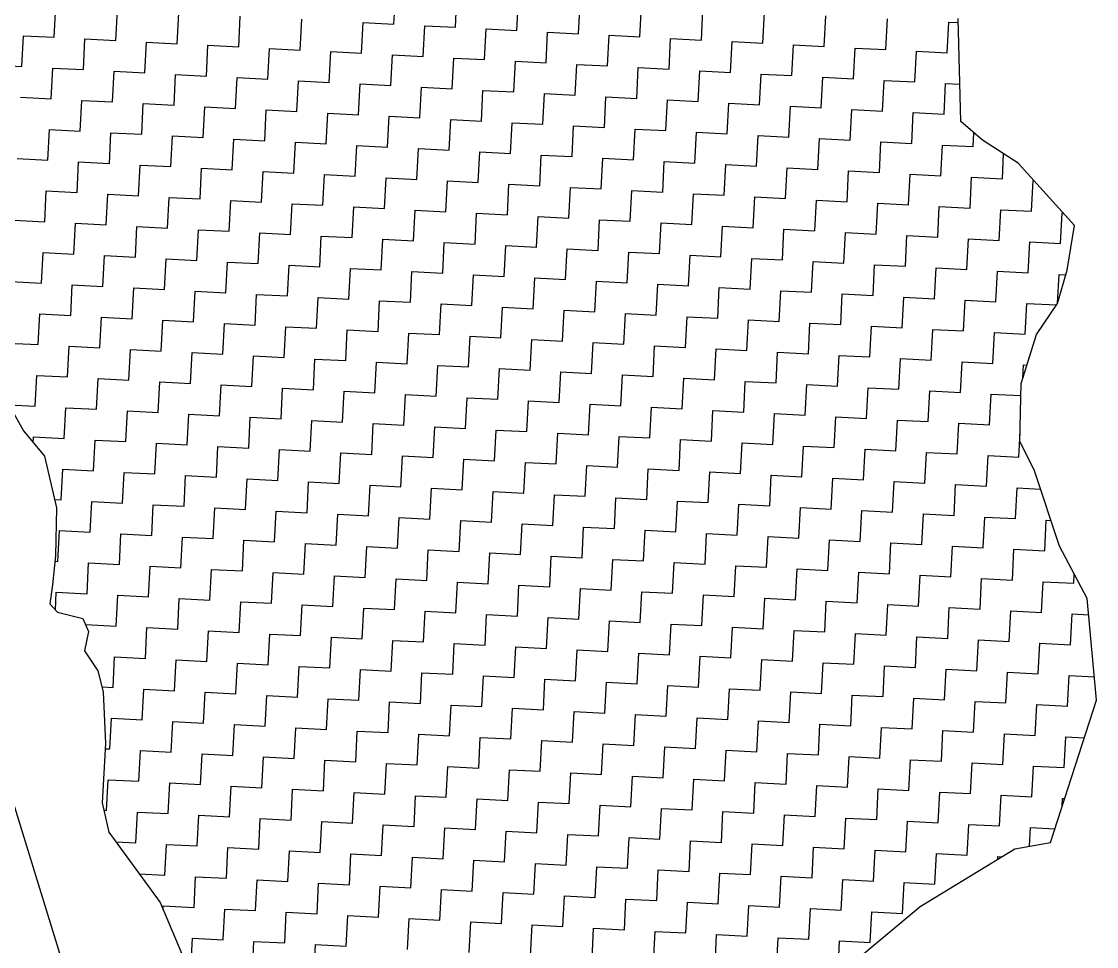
# Model space of a CAD drawing. Header units: metres. Extents: x 281214 to 284109, y 2088556 to 2092246.
# Drawn here: x 281528.7 to 281748.6, y 2090869.6 to 2091058.9 of the extents above; entities that cross this region are included whole.
import ezdxf

# ---------------------------------------------------------------- set-up
doc = ezdxf.new("R2010")
doc.units = ezdxf.units.M
doc.layers.add('POLY_HATCH', color=12, linetype='Continuous')
doc.layers.add('V_BOUND_LINE', color=7, linetype='Continuous')

msp = doc.modelspace()

# ---------------------------------------------------------------- linework, layer by layer
at = {"layer": 'POLY_HATCH', "linetype": 'Continuous'}
for p, q in [((281604.85, 2091058.32), (281605.18, 2091064.61)), ((281617.43, 2091057.66), (281617.75, 2091063.95)), ((281630.01, 2091057.01), (281630.33, 2091063.3)), ((281642.58, 2091056.36), (281642.91, 2091062.65)), ((281535.36, 2091055.62), (281535.68, 2091061.9)), ((281547.93, 2091054.96), (281548.26, 2091061.25)), ((281560.51, 2091054.31), (281560.84, 2091060.6)), ((281655.16, 2091055.71), (281655.48, 2091062)), ((281667.73, 2091055.06), (281668.06, 2091061.34)), ((281680.31, 2091054.4), (281680.64, 2091060.69)), ((281573.09, 2091053.66), (281573.41, 2091059.95)), ((281585.66, 2091053.01), (281585.99, 2091059.3)), ((281598.24, 2091052.36), (281598.56, 2091058.64)), ((281598.56, 2091058.64), (281604.85, 2091058.32)), ((281692.89, 2091053.75), (281693.21, 2091060.04)), ((281705.46, 2091053.1), (281705.79, 2091059.39)), ((281718.04, 2091052.45), (281718.37, 2091058.73)), ((281718.37, 2091058.73), (281720.28, 2091058.63)), ((281610.81, 2091051.7), (281611.14, 2091057.99)), ((281611.14, 2091057.99), (281617.43, 2091057.66)), ((281623.39, 2091051.05), (281623.72, 2091057.34)), ((281623.72, 2091057.34), (281630.01, 2091057.01)), ((281635.97, 2091050.4), (281636.29, 2091056.69)), ((281636.29, 2091056.69), (281642.58, 2091056.36)), ((281648.54, 2091049.75), (281648.87, 2091056.03)), ((281648.87, 2091056.03), (281655.16, 2091055.71)), ((281528.74, 2091049.65), (281529.07, 2091055.94)), ((281529.07, 2091055.94), (281535.36, 2091055.62)), ((281541.32, 2091049), (281541.64, 2091055.29)), ((281541.64, 2091055.29), (281547.93, 2091054.96)), ((281553.89, 2091048.35), (281554.22, 2091054.64)), ((281554.22, 2091054.64), (281560.51, 2091054.31)), ((281566.47, 2091047.7), (281566.8, 2091053.99)), ((281566.8, 2091053.99), (281573.09, 2091053.66)), ((281661.12, 2091049.09), (281661.45, 2091055.38)), ((281661.45, 2091055.38), (281667.73, 2091055.06)), ((281673.7, 2091048.44), (281674.02, 2091054.73)), ((281674.02, 2091054.73), (281680.31, 2091054.4)), ((281686.27, 2091047.79), (281686.6, 2091054.08)), ((281686.6, 2091054.08), (281692.89, 2091053.75)), ((281579.05, 2091047.05), (281579.37, 2091053.33)), ((281579.37, 2091053.33), (281585.66, 2091053.01)), ((281591.62, 2091046.39), (281591.95, 2091052.68)), ((281591.95, 2091052.68), (281598.24, 2091052.36)), ((281604.2, 2091045.74), (281604.53, 2091052.03)), ((281604.53, 2091052.03), (281610.81, 2091051.7)), ((281698.85, 2091047.14), (281699.17, 2091053.42)), ((281699.17, 2091053.42), (281705.46, 2091053.1)), ((281711.43, 2091046.48), (281711.75, 2091052.77)), ((281711.75, 2091052.77), (281718.04, 2091052.45)), ((281522.45, 2091049.98), (281528.74, 2091049.65)), ((281616.78, 2091045.09), (281617.1, 2091051.38)), ((281617.1, 2091051.38), (281623.39, 2091051.05)), ((281629.35, 2091044.44), (281629.68, 2091050.72)), ((281629.68, 2091050.72), (281635.97, 2091050.4)), ((281641.93, 2091043.78), (281642.26, 2091050.07)), ((281642.26, 2091050.07), (281648.54, 2091049.75)), ((281534.7, 2091043.04), (281535.03, 2091049.33)), ((281535.03, 2091049.33), (281541.32, 2091049)), ((281547.28, 2091042.39), (281547.61, 2091048.68)), ((281547.61, 2091048.68), (281553.89, 2091048.35)), ((281559.86, 2091041.74), (281560.18, 2091048.02)), ((281560.18, 2091048.02), (281566.47, 2091047.7)), ((281572.43, 2091041.08), (281572.76, 2091047.37)), ((281572.76, 2091047.37), (281579.05, 2091047.05)), ((281654.51, 2091043.13), (281654.83, 2091049.42)), ((281654.83, 2091049.42), (281661.12, 2091049.09)), ((281667.08, 2091042.48), (281667.41, 2091048.77)), ((281667.41, 2091048.77), (281673.7, 2091048.44)), ((281679.66, 2091041.83), (281679.98, 2091048.11)), ((281679.98, 2091048.11), (281686.27, 2091047.79)), ((281692.23, 2091041.17), (281692.56, 2091047.46)), ((281692.56, 2091047.46), (281698.85, 2091047.14)), ((281585.01, 2091040.43), (281585.34, 2091046.72)), ((281585.34, 2091046.72), (281591.62, 2091046.39)), ((281597.59, 2091039.78), (281597.91, 2091046.07)), ((281597.91, 2091046.07), (281604.2, 2091045.74)), ((281610.16, 2091039.13), (281610.49, 2091045.41)), ((281610.49, 2091045.41), (281616.78, 2091045.09)), ((281704.81, 2091040.52), (281705.14, 2091046.81)), ((281705.14, 2091046.81), (281711.43, 2091046.48)), ((281717.39, 2091039.87), (281717.71, 2091046.16)), ((281717.71, 2091046.16), (281720.61, 2091046.01)), ((281528.42, 2091043.37), (281534.7, 2091043.04)), ((281622.74, 2091038.47), (281623.06, 2091044.76)), ((281623.06, 2091044.76), (281629.35, 2091044.44)), ((281635.31, 2091037.82), (281635.64, 2091044.11)), ((281635.64, 2091044.11), (281641.93, 2091043.78)), ((281647.89, 2091037.17), (281648.22, 2091043.46)), ((281648.22, 2091043.46), (281654.51, 2091043.13)), ((281540.67, 2091036.43), (281540.99, 2091042.71)), ((281540.99, 2091042.71), (281547.28, 2091042.39)), ((281553.24, 2091035.77), (281553.57, 2091042.06)), ((281553.57, 2091042.06), (281559.86, 2091041.74)), ((281565.82, 2091035.12), (281566.14, 2091041.41)), ((281566.14, 2091041.41), (281572.43, 2091041.08)), ((281578.4, 2091034.47), (281578.72, 2091040.76)), ((281578.72, 2091040.76), (281585.01, 2091040.43)), ((281660.47, 2091036.52), (281660.79, 2091042.81)), ((281660.79, 2091042.81), (281667.08, 2091042.48)), ((281673.04, 2091035.86), (281673.37, 2091042.15)), ((281673.37, 2091042.15), (281679.66, 2091041.83)), ((281685.62, 2091035.21), (281685.95, 2091041.5)), ((281685.95, 2091041.5), (281692.23, 2091041.17)), ((281698.2, 2091034.56), (281698.52, 2091040.85)), ((281698.52, 2091040.85), (281704.81, 2091040.52)), ((281590.97, 2091033.82), (281591.3, 2091040.1)), ((281591.3, 2091040.1), (281597.59, 2091039.78)), ((281603.55, 2091033.16), (281603.87, 2091039.45)), ((281603.87, 2091039.45), (281610.16, 2091039.13)), ((281616.12, 2091032.51), (281616.45, 2091038.8)), ((281616.45, 2091038.8), (281622.74, 2091038.47)), ((281710.77, 2091033.91), (281711.1, 2091040.2)), ((281711.1, 2091040.2), (281717.39, 2091039.87)), ((281534.05, 2091030.46), (281534.38, 2091036.75)), ((281534.38, 2091036.75), (281540.67, 2091036.43)), ((281628.7, 2091031.86), (281629.03, 2091038.15)), ((281629.03, 2091038.15), (281635.31, 2091037.82)), ((281641.28, 2091031.21), (281641.6, 2091037.5)), ((281641.6, 2091037.5), (281647.89, 2091037.17)), ((281653.85, 2091030.56), (281654.18, 2091036.84)), ((281654.18, 2091036.84), (281660.47, 2091036.52)), ((281546.63, 2091029.81), (281546.95, 2091036.1)), ((281546.95, 2091036.1), (281553.24, 2091035.77)), ((281559.2, 2091029.16), (281559.53, 2091035.45)), ((281559.53, 2091035.45), (281565.82, 2091035.12)), ((281571.78, 2091028.51), (281572.11, 2091034.8)), ((281572.11, 2091034.8), (281578.4, 2091034.47)), ((281584.36, 2091027.85), (281584.68, 2091034.14)), ((281584.68, 2091034.14), (281590.97, 2091033.82)), ((281666.43, 2091029.9), (281666.76, 2091036.19)), ((281666.76, 2091036.19), (281673.04, 2091035.86)), ((281679.01, 2091029.25), (281679.33, 2091035.54)), ((281679.33, 2091035.54), (281685.62, 2091035.21)), ((281691.58, 2091028.6), (281691.91, 2091034.89)), ((281691.91, 2091034.89), (281698.2, 2091034.56)), ((281704.16, 2091027.95), (281704.48, 2091034.23)), ((281704.48, 2091034.23), (281710.77, 2091033.91)), ((281723.35, 2091033.26), (281723.49, 2091036.04)), ((281596.93, 2091027.2), (281597.26, 2091033.49)), ((281597.26, 2091033.49), (281603.55, 2091033.16)), ((281609.51, 2091026.55), (281609.84, 2091032.84)), ((281609.84, 2091032.84), (281616.12, 2091032.51)), ((281622.09, 2091025.9), (281622.41, 2091032.19)), ((281622.41, 2091032.19), (281628.7, 2091031.86)), ((281716.73, 2091027.29), (281717.06, 2091033.58)), ((281717.06, 2091033.58), (281723.35, 2091033.26)), ((281527.76, 2091030.79), (281534.05, 2091030.46)), ((281540.01, 2091023.85), (281540.34, 2091030.14)), ((281540.34, 2091030.14), (281546.63, 2091029.81)), ((281634.66, 2091025.25), (281634.99, 2091031.53)), ((281634.99, 2091031.53), (281641.28, 2091031.21)), ((281647.24, 2091024.59), (281647.56, 2091030.88)), ((281647.56, 2091030.88), (281653.85, 2091030.56)), ((281659.82, 2091023.94), (281660.14, 2091030.23)), ((281660.14, 2091030.23), (281666.43, 2091029.9)), ((281729.31, 2091026.64), (281729.58, 2091031.77)), ((281552.59, 2091023.2), (281552.92, 2091029.49)), ((281552.92, 2091029.49), (281559.2, 2091029.16)), ((281565.17, 2091022.55), (281565.49, 2091028.83)), ((281565.49, 2091028.83), (281571.78, 2091028.51)), ((281577.74, 2091021.89), (281578.07, 2091028.18)), ((281578.07, 2091028.18), (281584.36, 2091027.85)), ((281590.32, 2091021.24), (281590.65, 2091027.53)), ((281590.65, 2091027.53), (281596.93, 2091027.2)), ((281672.39, 2091023.29), (281672.72, 2091029.58)), ((281672.72, 2091029.58), (281679.01, 2091029.25)), ((281684.97, 2091022.64), (281685.29, 2091028.92)), ((281685.29, 2091028.92), (281691.58, 2091028.6)), ((281697.54, 2091021.98), (281697.87, 2091028.27)), ((281697.87, 2091028.27), (281704.16, 2091027.95)), ((281710.12, 2091021.33), (281710.45, 2091027.62)), ((281710.45, 2091027.62), (281716.73, 2091027.29)), ((281602.9, 2091020.59), (281603.22, 2091026.88)), ((281603.22, 2091026.88), (281609.51, 2091026.55)), ((281615.47, 2091019.94), (281615.8, 2091026.22)), ((281615.8, 2091026.22), (281622.09, 2091025.9)), ((281628.05, 2091019.28), (281628.37, 2091025.57)), ((281628.37, 2091025.57), (281634.66, 2091025.25)), ((281722.7, 2091020.68), (281723.02, 2091026.97)), ((281723.02, 2091026.97), (281729.31, 2091026.64)), ((281735.27, 2091020.03), (281735.6, 2091026.31)), ((281735.6, 2091026.31), (281735.77, 2091026.31)), ((281533.4, 2091017.89), (281533.73, 2091024.18)), ((281533.73, 2091024.18), (281540.01, 2091023.85)), ((281545.98, 2091017.24), (281546.3, 2091023.52)), ((281546.3, 2091023.52), (281552.59, 2091023.2)), ((281640.62, 2091018.63), (281640.95, 2091024.92)), ((281640.95, 2091024.92), (281647.24, 2091024.59)), ((281653.2, 2091017.98), (281653.53, 2091024.27)), ((281653.53, 2091024.27), (281659.82, 2091023.94)), ((281665.78, 2091017.33), (281666.1, 2091023.61)), ((281666.1, 2091023.61), (281672.39, 2091023.29)), ((281558.55, 2091016.58), (281558.88, 2091022.87)), ((281558.88, 2091022.87), (281565.17, 2091022.55)), ((281571.13, 2091015.93), (281571.45, 2091022.22)), ((281571.45, 2091022.22), (281577.74, 2091021.89)), ((281583.7, 2091015.28), (281584.03, 2091021.57)), ((281584.03, 2091021.57), (281590.32, 2091021.24)), ((281596.28, 2091014.63), (281596.61, 2091020.91)), ((281596.61, 2091020.91), (281602.9, 2091020.59)), ((281678.35, 2091016.67), (281678.68, 2091022.96)), ((281678.68, 2091022.96), (281684.97, 2091022.64)), ((281690.93, 2091016.02), (281691.26, 2091022.31)), ((281691.26, 2091022.31), (281697.54, 2091021.98)), ((281703.51, 2091015.37), (281703.83, 2091021.66)), ((281703.83, 2091021.66), (281710.12, 2091021.33)), ((281716.08, 2091014.72), (281716.41, 2091021.01)), ((281716.41, 2091021.01), (281722.7, 2091020.68)), ((281608.86, 2091013.97), (281609.18, 2091020.26)), ((281609.18, 2091020.26), (281615.47, 2091019.94)), ((281621.43, 2091013.32), (281621.76, 2091019.61)), ((281621.76, 2091019.61), (281628.05, 2091019.28)), ((281634.01, 2091012.67), (281634.34, 2091018.96)), ((281634.34, 2091018.96), (281640.62, 2091018.63)), ((281728.66, 2091014.06), (281728.98, 2091020.35)), ((281728.98, 2091020.35), (281735.27, 2091020.03)), ((281741.24, 2091013.41), (281741.56, 2091019.7)), ((281741.56, 2091019.7), (281741.74, 2091019.69)), ((281527.11, 2091018.21), (281533.4, 2091017.89)), ((281539.36, 2091011.27), (281539.69, 2091017.56)), ((281539.69, 2091017.56), (281545.98, 2091017.24)), ((281551.94, 2091010.62), (281552.26, 2091016.91)), ((281552.26, 2091016.91), (281558.55, 2091016.58)), ((281646.59, 2091012.02), (281646.91, 2091018.3)), ((281646.91, 2091018.3), (281653.2, 2091017.98)), ((281659.16, 2091011.36), (281659.49, 2091017.65)), ((281659.49, 2091017.65), (281665.78, 2091017.33)), ((281671.74, 2091010.71), (281672.07, 2091017)), ((281672.07, 2091017), (281678.35, 2091016.67)), ((281564.51, 2091009.97), (281564.84, 2091016.26)), ((281564.84, 2091016.26), (281571.13, 2091015.93)), ((281577.09, 2091009.32), (281577.42, 2091015.6)), ((281577.42, 2091015.6), (281583.7, 2091015.28)), ((281589.67, 2091008.66), (281589.99, 2091014.95)), ((281589.99, 2091014.95), (281596.28, 2091014.63)), ((281602.24, 2091008.01), (281602.57, 2091014.3)), ((281602.57, 2091014.3), (281608.86, 2091013.97)), ((281684.32, 2091010.06), (281684.64, 2091016.35)), ((281684.64, 2091016.35), (281690.93, 2091016.02)), ((281696.89, 2091009.41), (281697.22, 2091015.7)), ((281697.22, 2091015.7), (281703.51, 2091015.37)), ((281709.47, 2091008.76), (281709.79, 2091015.04)), ((281709.79, 2091015.04), (281716.08, 2091014.72)), ((281722.04, 2091008.1), (281722.37, 2091014.39)), ((281722.37, 2091014.39), (281728.66, 2091014.06)), ((281614.82, 2091007.36), (281615.15, 2091013.65)), ((281615.15, 2091013.65), (281621.43, 2091013.32)), ((281627.4, 2091006.71), (281627.72, 2091013)), ((281627.72, 2091013), (281634.01, 2091012.67)), ((281639.97, 2091006.05), (281640.3, 2091012.34)), ((281640.3, 2091012.34), (281646.59, 2091012.02)), ((281734.62, 2091007.45), (281734.95, 2091013.74)), ((281734.95, 2091013.74), (281741.24, 2091013.41)), ((281532.75, 2091005.31), (281533.07, 2091011.6)), ((281533.07, 2091011.6), (281539.36, 2091011.27)), ((281545.32, 2091004.66), (281545.65, 2091010.95)), ((281545.65, 2091010.95), (281551.94, 2091010.62)), ((281557.9, 2091004.01), (281558.23, 2091010.29)), ((281558.23, 2091010.29), (281564.51, 2091009.97)), ((281652.55, 2091005.4), (281652.87, 2091011.69)), ((281652.87, 2091011.69), (281659.16, 2091011.36)), ((281665.12, 2091004.75), (281665.45, 2091011.04)), ((281665.45, 2091011.04), (281671.74, 2091010.71)), ((281677.7, 2091004.1), (281678.03, 2091010.39)), ((281678.03, 2091010.39), (281684.32, 2091010.06)), ((281570.48, 2091003.35), (281570.8, 2091009.64)), ((281570.8, 2091009.64), (281577.09, 2091009.32)), ((281583.05, 2091002.7), (281583.38, 2091008.99)), ((281583.38, 2091008.99), (281589.67, 2091008.66)), ((281595.63, 2091002.05), (281595.95, 2091008.34)), ((281595.95, 2091008.34), (281602.24, 2091008.01)), ((281608.21, 2091001.4), (281608.53, 2091007.69)), ((281608.53, 2091007.69), (281614.82, 2091007.36)), ((281690.28, 2091003.45), (281690.6, 2091009.73)), ((281690.6, 2091009.73), (281696.89, 2091009.41)), ((281702.85, 2091002.79), (281703.18, 2091009.08)), ((281703.18, 2091009.08), (281709.47, 2091008.76)), ((281715.43, 2091002.14), (281715.76, 2091008.43)), ((281715.76, 2091008.43), (281722.04, 2091008.1)), ((281728.01, 2091001.49), (281728.33, 2091007.78)), ((281728.33, 2091007.78), (281734.62, 2091007.45)), ((281526.46, 2091005.64), (281532.75, 2091005.31)), ((281620.78, 2091000.75), (281621.11, 2091007.03)), ((281621.11, 2091007.03), (281627.4, 2091006.71)), ((281633.36, 2091000.09), (281633.68, 2091006.38)), ((281633.68, 2091006.38), (281639.97, 2091006.05)), ((281645.93, 2090999.44), (281646.26, 2091005.73)), ((281646.26, 2091005.73), (281652.55, 2091005.4)), ((281740.6, 2091001.19), (281740.91, 2091007.12)), ((281740.91, 2091007.12), (281742.32, 2091007.05)), ((281538.71, 2090998.7), (281539.04, 2091004.99)), ((281539.04, 2091004.99), (281545.32, 2091004.66)), ((281551.29, 2090998.04), (281551.61, 2091004.33)), ((281551.61, 2091004.33), (281557.9, 2091004.01)), ((281563.86, 2090997.39), (281564.19, 2091003.68)), ((281564.19, 2091003.68), (281570.48, 2091003.35)), ((281658.51, 2090998.79), (281658.84, 2091005.08)), ((281658.84, 2091005.08), (281665.12, 2091004.75)), ((281671.09, 2090998.14), (281671.41, 2091004.42)), ((281671.41, 2091004.42), (281677.7, 2091004.1)), ((281683.66, 2090997.48), (281683.99, 2091003.77)), ((281683.99, 2091003.77), (281690.28, 2091003.45)), ((281576.44, 2090996.74), (281576.76, 2091003.03)), ((281576.76, 2091003.03), (281583.05, 2091002.7)), ((281589.01, 2090996.09), (281589.34, 2091002.38)), ((281589.34, 2091002.38), (281595.63, 2091002.05)), ((281601.59, 2090995.44), (281601.92, 2091001.72)), ((281601.92, 2091001.72), (281608.21, 2091001.4)), ((281614.17, 2090994.78), (281614.49, 2091001.07)), ((281614.49, 2091001.07), (281620.78, 2091000.75)), ((281696.24, 2090996.83), (281696.57, 2091003.12)), ((281696.57, 2091003.12), (281702.85, 2091002.79)), ((281708.82, 2090996.18), (281709.14, 2091002.47)), ((281709.14, 2091002.47), (281715.43, 2091002.14)), ((281721.39, 2090995.53), (281721.72, 2091001.81)), ((281721.72, 2091001.81), (281728.01, 2091001.49)), ((281733.97, 2090994.87), (281734.29, 2091001.16)), ((281734.29, 2091001.16), (281740.37, 2091000.85)), ((281532.09, 2090992.74), (281532.42, 2090999.02)), ((281532.42, 2090999.02), (281538.71, 2090998.7)), ((281626.74, 2090994.13), (281627.07, 2091000.42)), ((281627.07, 2091000.42), (281633.36, 2091000.09)), ((281639.32, 2090993.48), (281639.65, 2090999.77)), ((281639.65, 2090999.77), (281645.93, 2090999.44)), ((281651.9, 2090992.83), (281652.22, 2090999.11)), ((281652.22, 2090999.11), (281658.51, 2090998.79)), ((281544.67, 2090992.08), (281545, 2090998.37)), ((281545, 2090998.37), (281551.29, 2090998.04)), ((281557.25, 2090991.43), (281557.57, 2090997.72)), ((281557.57, 2090997.72), (281563.86, 2090997.39)), ((281569.82, 2090990.78), (281570.15, 2090997.07)), ((281570.15, 2090997.07), (281576.44, 2090996.74)), ((281664.47, 2090992.17), (281664.8, 2090998.46)), ((281664.8, 2090998.46), (281671.09, 2090998.14)), ((281677.05, 2090991.52), (281677.37, 2090997.81)), ((281677.37, 2090997.81), (281683.66, 2090997.48)), ((281689.63, 2090990.87), (281689.95, 2090997.16)), ((281689.95, 2090997.16), (281696.24, 2090996.83)), ((281582.4, 2090990.13), (281582.73, 2090996.41)), ((281582.73, 2090996.41), (281589.01, 2090996.09)), ((281594.98, 2090989.47), (281595.3, 2090995.76)), ((281595.3, 2090995.76), (281601.59, 2090995.44)), ((281607.55, 2090988.82), (281607.88, 2090995.11)), ((281607.88, 2090995.11), (281614.17, 2090994.78)), ((281620.13, 2090988.17), (281620.46, 2090994.46)), ((281620.46, 2090994.46), (281626.74, 2090994.13)), ((281702.2, 2090990.22), (281702.53, 2090996.5)), ((281702.53, 2090996.5), (281708.82, 2090996.18)), ((281714.78, 2090989.56), (281715.1, 2090995.85)), ((281715.1, 2090995.85), (281721.39, 2090995.53)), ((281727.35, 2090988.91), (281727.68, 2090995.2)), ((281727.68, 2090995.2), (281733.97, 2090994.87)), ((281525.81, 2090993.06), (281532.09, 2090992.74)), ((281538.06, 2090986.12), (281538.38, 2090992.41)), ((281538.38, 2090992.41), (281544.67, 2090992.08)), ((281632.71, 2090987.52), (281633.03, 2090993.8)), ((281633.03, 2090993.8), (281639.32, 2090993.48)), ((281645.28, 2090986.86), (281645.61, 2090993.15)), ((281645.61, 2090993.15), (281651.9, 2090992.83)), ((281657.86, 2090986.21), (281658.18, 2090992.5)), ((281658.18, 2090992.5), (281664.47, 2090992.17)), ((281550.63, 2090985.47), (281550.96, 2090991.76)), ((281550.96, 2090991.76), (281557.25, 2090991.43)), ((281563.21, 2090984.82), (281563.54, 2090991.1)), ((281563.54, 2090991.1), (281569.82, 2090990.78)), ((281575.79, 2090984.16), (281576.11, 2090990.45)), ((281576.11, 2090990.45), (281582.4, 2090990.13)), ((281670.43, 2090985.56), (281670.76, 2090991.85)), ((281670.76, 2090991.85), (281677.05, 2090991.52)), ((281683.01, 2090984.91), (281683.34, 2090991.2)), ((281683.34, 2090991.2), (281689.63, 2090990.87)), ((281695.59, 2090984.25), (281695.91, 2090990.54)), ((281695.91, 2090990.54), (281702.2, 2090990.22)), ((281588.36, 2090983.51), (281588.69, 2090989.8)), ((281588.69, 2090989.8), (281594.98, 2090989.47)), ((281600.94, 2090982.86), (281601.26, 2090989.15)), ((281601.26, 2090989.15), (281607.55, 2090988.82)), ((281613.51, 2090982.21), (281613.84, 2090988.49)), ((281613.84, 2090988.49), (281620.13, 2090988.17)), ((281708.16, 2090983.6), (281708.49, 2090989.89)), ((281708.49, 2090989.89), (281714.78, 2090989.56)), ((281720.74, 2090982.95), (281721.07, 2090989.24)), ((281721.07, 2090989.24), (281727.35, 2090988.91)), ((281733.5, 2090985.86), (281733.64, 2090988.59)), ((281733.64, 2090988.59), (281734.35, 2090988.55)), ((281531.44, 2090980.16), (281531.77, 2090986.45)), ((281531.77, 2090986.45), (281538.06, 2090986.12)), ((281544.02, 2090979.51), (281544.34, 2090985.79)), ((281544.34, 2090985.79), (281550.63, 2090985.47)), ((281626.09, 2090981.55), (281626.42, 2090987.84)), ((281626.42, 2090987.84), (281632.71, 2090987.52)), ((281638.67, 2090980.9), (281638.99, 2090987.19)), ((281638.99, 2090987.19), (281645.28, 2090986.86)), ((281651.24, 2090980.25), (281651.57, 2090986.54)), ((281651.57, 2090986.54), (281657.86, 2090986.21)), ((281663.82, 2090979.6), (281664.15, 2090985.89)), ((281664.15, 2090985.89), (281670.43, 2090985.56)), ((281556.6, 2090978.85), (281556.92, 2090985.14)), ((281556.92, 2090985.14), (281563.21, 2090984.82)), ((281569.17, 2090978.2), (281569.5, 2090984.49)), ((281569.5, 2090984.49), (281575.79, 2090984.16)), ((281581.75, 2090977.55), (281582.07, 2090983.84)), ((281582.07, 2090983.84), (281588.36, 2090983.51)), ((281676.4, 2090978.95), (281676.72, 2090985.23)), ((281676.72, 2090985.23), (281683.01, 2090984.91)), ((281688.97, 2090978.29), (281689.3, 2090984.58)), ((281689.3, 2090984.58), (281695.59, 2090984.25)), ((281701.55, 2090977.64), (281701.88, 2090983.93)), ((281701.88, 2090983.93), (281708.16, 2090983.6)), ((281594.32, 2090976.9), (281594.65, 2090983.19)), ((281594.65, 2090983.19), (281600.94, 2090982.86)), ((281606.9, 2090976.24), (281607.23, 2090982.53)), ((281607.23, 2090982.53), (281613.51, 2090982.21)), ((281619.48, 2090975.59), (281619.8, 2090981.88)), ((281619.8, 2090981.88), (281626.09, 2090981.55)), ((281714.13, 2090976.99), (281714.45, 2090983.28)), ((281714.45, 2090983.28), (281720.74, 2090982.95)), ((281726.7, 2090976.34), (281727.03, 2090982.62)), ((281727.03, 2090982.62), (281733.11, 2090982.31)), ((281526.05, 2090980.44), (281531.44, 2090980.16)), ((281537.4, 2090973.54), (281537.73, 2090979.83)), ((281537.73, 2090979.83), (281544.02, 2090979.51)), ((281549.98, 2090972.89), (281550.31, 2090979.18)), ((281550.31, 2090979.18), (281556.6, 2090978.85)), ((281632.05, 2090974.94), (281632.38, 2090981.23)), ((281632.38, 2090981.23), (281638.67, 2090980.9)), ((281644.63, 2090974.29), (281644.96, 2090980.58)), ((281644.96, 2090980.58), (281651.24, 2090980.25)), ((281657.21, 2090973.64), (281657.53, 2090979.92)), ((281657.53, 2090979.92), (281663.82, 2090979.6)), ((281669.78, 2090972.98), (281670.11, 2090979.27)), ((281670.11, 2090979.27), (281676.4, 2090978.95)), ((281562.56, 2090972.24), (281562.88, 2090978.53)), ((281562.88, 2090978.53), (281569.17, 2090978.2)), ((281575.13, 2090971.59), (281575.46, 2090977.88)), ((281575.46, 2090977.88), (281581.75, 2090977.55)), ((281587.71, 2090970.94), (281588.04, 2090977.22)), ((281588.04, 2090977.22), (281594.32, 2090976.9)), ((281682.36, 2090972.33), (281682.68, 2090978.62)), ((281682.68, 2090978.62), (281688.97, 2090978.29)), ((281694.93, 2090971.68), (281695.26, 2090977.97)), ((281695.26, 2090977.97), (281701.55, 2090977.64)), ((281707.51, 2090971.03), (281707.84, 2090977.31)), ((281707.84, 2090977.31), (281714.13, 2090976.99)), ((281600.29, 2090970.28), (281600.61, 2090976.57)), ((281600.61, 2090976.57), (281606.9, 2090976.24)), ((281612.86, 2090969.63), (281613.19, 2090975.92)), ((281613.19, 2090975.92), (281619.48, 2090975.59)), ((281625.44, 2090968.98), (281625.76, 2090975.27)), ((281625.76, 2090975.27), (281632.05, 2090974.94)), ((281720.09, 2090970.37), (281720.41, 2090976.66)), ((281720.41, 2090976.66), (281726.7, 2090976.34)), ((281732.66, 2090969.72), (281732.93, 2090974.79)), ((281531.06, 2090972.69), (281531.12, 2090973.87)), ((281531.12, 2090973.87), (281537.4, 2090973.54)), ((281543.37, 2090966.93), (281543.69, 2090973.22)), ((281543.69, 2090973.22), (281549.98, 2090972.89)), ((281555.94, 2090966.28), (281556.27, 2090972.57)), ((281556.27, 2090972.57), (281562.56, 2090972.24)), ((281638.02, 2090968.33), (281638.34, 2090974.61)), ((281638.34, 2090974.61), (281644.63, 2090974.29)), ((281650.59, 2090967.67), (281650.92, 2090973.96)), ((281650.92, 2090973.96), (281657.21, 2090973.64)), ((281663.17, 2090967.02), (281663.49, 2090973.31)), ((281663.49, 2090973.31), (281669.78, 2090972.98)), ((281675.74, 2090966.37), (281676.07, 2090972.66)), ((281676.07, 2090972.66), (281682.36, 2090972.33)), ((281568.52, 2090965.63), (281568.85, 2090971.91)), ((281568.85, 2090971.91), (281575.13, 2090971.59)), ((281581.1, 2090964.97), (281581.42, 2090971.26)), ((281581.42, 2090971.26), (281587.71, 2090970.94)), ((281593.67, 2090964.32), (281594, 2090970.61)), ((281594, 2090970.61), (281600.29, 2090970.28)), ((281688.32, 2090965.72), (281688.65, 2090972)), ((281688.65, 2090972), (281694.93, 2090971.68)), ((281700.9, 2090965.06), (281701.22, 2090971.35)), ((281701.22, 2090971.35), (281707.51, 2090971.03)), ((281713.47, 2090964.41), (281713.8, 2090970.7)), ((281713.8, 2090970.7), (281720.09, 2090970.37)), ((281606.25, 2090963.67), (281606.57, 2090969.96)), ((281606.57, 2090969.96), (281612.86, 2090969.63)), ((281618.82, 2090963.02), (281619.15, 2090969.3)), ((281619.15, 2090969.3), (281625.44, 2090968.98)), ((281631.4, 2090962.36), (281631.73, 2090968.65)), ((281631.73, 2090968.65), (281638.02, 2090968.33)), ((281726.05, 2090963.76), (281726.38, 2090970.05)), ((281726.38, 2090970.05), (281732.66, 2090969.72)), ((281536.75, 2090960.97), (281537.08, 2090967.26)), ((281537.08, 2090967.26), (281543.37, 2090966.93)), ((281549.33, 2090960.32), (281549.65, 2090966.6)), ((281549.65, 2090966.6), (281555.94, 2090966.28)), ((281561.9, 2090959.66), (281562.23, 2090965.95)), ((281562.23, 2090965.95), (281568.52, 2090965.63)), ((281643.98, 2090961.71), (281644.3, 2090968)), ((281644.3, 2090968), (281650.59, 2090967.67)), ((281656.55, 2090961.06), (281656.88, 2090967.35)), ((281656.88, 2090967.35), (281663.17, 2090967.02)), ((281669.13, 2090960.41), (281669.46, 2090966.69)), ((281669.46, 2090966.69), (281675.74, 2090966.37)), ((281681.71, 2090959.75), (281682.03, 2090966.04)), ((281682.03, 2090966.04), (281688.32, 2090965.72)), ((281574.48, 2090959.01), (281574.81, 2090965.3)), ((281574.81, 2090965.3), (281581.1, 2090964.97)), ((281587.06, 2090958.36), (281587.38, 2090964.65)), ((281587.38, 2090964.65), (281593.67, 2090964.32)), ((281599.63, 2090957.71), (281599.96, 2090963.99)), ((281599.96, 2090963.99), (281606.25, 2090963.67)), ((281694.28, 2090959.1), (281694.61, 2090965.39)), ((281694.61, 2090965.39), (281700.9, 2090965.06)), ((281706.86, 2090958.45), (281707.18, 2090964.74)), ((281707.18, 2090964.74), (281713.47, 2090964.41)), ((281719.44, 2090957.8), (281719.76, 2090964.09)), ((281719.76, 2090964.09), (281726.05, 2090963.76)), ((281612.21, 2090957.05), (281612.54, 2090963.34)), ((281612.54, 2090963.34), (281618.82, 2090963.02)), ((281624.79, 2090956.4), (281625.11, 2090962.69)), ((281625.11, 2090962.69), (281631.4, 2090962.36)), ((281637.36, 2090955.75), (281637.69, 2090962.04)), ((281637.69, 2090962.04), (281643.98, 2090961.71)), ((281732.01, 2090957.15), (281732.34, 2090963.43)), ((281732.34, 2090963.43), (281737.09, 2090963.19)), ((281535.42, 2090961.04), (281536.75, 2090960.97)), ((281542.71, 2090954.35), (281543.04, 2090960.64)), ((281543.04, 2090960.64), (281549.33, 2090960.32)), ((281555.29, 2090953.7), (281555.62, 2090959.99)), ((281555.62, 2090959.99), (281561.9, 2090959.66)), ((281567.87, 2090953.05), (281568.19, 2090959.34)), ((281568.19, 2090959.34), (281574.48, 2090959.01)), ((281649.94, 2090955.1), (281650.27, 2090961.39)), ((281650.27, 2090961.39), (281656.55, 2090961.06)), ((281662.52, 2090954.44), (281662.84, 2090960.73)), ((281662.84, 2090960.73), (281669.13, 2090960.41)), ((281675.09, 2090953.79), (281675.42, 2090960.08)), ((281675.42, 2090960.08), (281681.71, 2090959.75)), ((281687.67, 2090953.14), (281687.99, 2090959.43)), ((281687.99, 2090959.43), (281694.28, 2090959.1)), ((281580.44, 2090952.4), (281580.77, 2090958.68)), ((281580.77, 2090958.68), (281587.06, 2090958.36)), ((281593.02, 2090951.74), (281593.35, 2090958.03)), ((281593.35, 2090958.03), (281599.63, 2090957.71)), ((281605.6, 2090951.09), (281605.92, 2090957.38)), ((281605.92, 2090957.38), (281612.21, 2090957.05)), ((281700.24, 2090952.49), (281700.57, 2090958.78)), ((281700.57, 2090958.78), (281706.86, 2090958.45)), ((281712.82, 2090951.84), (281713.15, 2090958.12)), ((281713.15, 2090958.12), (281719.44, 2090957.8)), ((281725.4, 2090951.18), (281725.72, 2090957.47)), ((281725.72, 2090957.47), (281732.01, 2090957.15)), ((281618.17, 2090950.44), (281618.5, 2090956.73)), ((281618.5, 2090956.73), (281624.79, 2090956.4)), ((281630.75, 2090949.79), (281631.07, 2090956.08)), ((281631.07, 2090956.08), (281637.36, 2090955.75)), ((281643.32, 2090949.14), (281643.65, 2090955.42)), ((281643.65, 2090955.42), (281649.94, 2090955.1)), ((281737.97, 2090950.53), (281738.3, 2090956.82)), ((281738.3, 2090956.82), (281739.23, 2090956.77)), ((281536.1, 2090948.39), (281536.43, 2090954.68)), ((281536.43, 2090954.68), (281542.71, 2090954.35)), ((281548.68, 2090947.74), (281549, 2090954.03)), ((281549, 2090954.03), (281555.29, 2090953.7)), ((281561.25, 2090947.09), (281561.58, 2090953.38)), ((281561.58, 2090953.38), (281567.87, 2090953.05)), ((281573.83, 2090946.43), (281574.15, 2090952.72)), ((281574.15, 2090952.72), (281580.44, 2090952.4)), ((281655.9, 2090948.48), (281656.23, 2090954.77)), ((281656.23, 2090954.77), (281662.52, 2090954.44)), ((281668.48, 2090947.83), (281668.8, 2090954.12)), ((281668.8, 2090954.12), (281675.09, 2090953.79)), ((281681.05, 2090947.18), (281681.38, 2090953.47)), ((281681.38, 2090953.47), (281687.67, 2090953.14)), ((281693.63, 2090946.53), (281693.96, 2090952.81)), ((281693.96, 2090952.81), (281700.24, 2090952.49)), ((281586.41, 2090945.78), (281586.73, 2090952.07)), ((281586.73, 2090952.07), (281593.02, 2090951.74)), ((281598.98, 2090945.13), (281599.31, 2090951.42)), ((281599.31, 2090951.42), (281605.6, 2090951.09)), ((281611.56, 2090944.48), (281611.88, 2090950.77)), ((281611.88, 2090950.77), (281618.17, 2090950.44)), ((281706.21, 2090945.87), (281706.53, 2090952.16)), ((281706.53, 2090952.16), (281712.82, 2090951.84)), ((281718.78, 2090945.22), (281719.11, 2090951.51)), ((281719.11, 2090951.51), (281725.4, 2090951.18)), ((281731.36, 2090944.57), (281731.69, 2090950.86)), ((281731.69, 2090950.86), (281737.97, 2090950.53)), ((281535.51, 2090948.42), (281536.1, 2090948.39)), ((281624.13, 2090943.83), (281624.46, 2090950.11)), ((281624.46, 2090950.11), (281630.75, 2090949.79)), ((281636.71, 2090943.17), (281637.04, 2090949.46)), ((281637.04, 2090949.46), (281643.32, 2090949.14)), ((281649.29, 2090942.52), (281649.61, 2090948.81)), ((281649.61, 2090948.81), (281655.9, 2090948.48)), ((281542.06, 2090941.78), (281542.39, 2090948.07)), ((281542.39, 2090948.07), (281548.68, 2090947.74)), ((281554.64, 2090941.13), (281554.96, 2090947.41)), ((281554.96, 2090947.41), (281561.25, 2090947.09)), ((281567.21, 2090940.47), (281567.54, 2090946.76)), ((281567.54, 2090946.76), (281573.83, 2090946.43)), ((281579.79, 2090939.82), (281580.12, 2090946.11)), ((281580.12, 2090946.11), (281586.41, 2090945.78)), ((281661.86, 2090941.87), (281662.19, 2090948.16)), ((281662.19, 2090948.16), (281668.48, 2090947.83)), ((281674.44, 2090941.22), (281674.77, 2090947.5)), ((281674.77, 2090947.5), (281681.05, 2090947.18)), ((281687.02, 2090940.56), (281687.34, 2090946.85)), ((281687.34, 2090946.85), (281693.63, 2090946.53)), ((281699.59, 2090939.91), (281699.92, 2090946.2)), ((281699.92, 2090946.2), (281706.21, 2090945.87)), ((281592.37, 2090939.17), (281592.69, 2090945.46)), ((281592.69, 2090945.46), (281598.98, 2090945.13)), ((281604.94, 2090938.52), (281605.27, 2090944.8)), ((281605.27, 2090944.8), (281611.56, 2090944.48)), ((281617.52, 2090937.86), (281617.85, 2090944.15)), ((281617.85, 2090944.15), (281624.13, 2090943.83)), ((281712.17, 2090939.26), (281712.49, 2090945.55)), ((281712.49, 2090945.55), (281718.78, 2090945.22)), ((281724.74, 2090938.61), (281725.07, 2090944.89)), ((281725.07, 2090944.89), (281731.36, 2090944.57)), ((281737.32, 2090937.95), (281737.65, 2090944.24)), ((281737.65, 2090944.24), (281743.94, 2090943.92)), ((281743.94, 2090943.92), (281744.03, 2090945.79)), ((281535.58, 2090938.44), (281535.77, 2090942.1)), ((281535.77, 2090942.1), (281542.06, 2090941.78)), ((281630.1, 2090937.21), (281630.42, 2090943.5)), ((281630.42, 2090943.5), (281636.71, 2090943.17)), ((281642.67, 2090936.56), (281643, 2090942.85)), ((281643, 2090942.85), (281649.29, 2090942.52)), ((281655.25, 2090935.91), (281655.57, 2090942.19)), ((281655.57, 2090942.19), (281661.86, 2090941.87)), ((281548.02, 2090935.16), (281548.35, 2090941.45)), ((281548.35, 2090941.45), (281554.64, 2090941.13)), ((281560.6, 2090934.51), (281560.93, 2090940.8)), ((281560.93, 2090940.8), (281567.21, 2090940.47)), ((281573.18, 2090933.86), (281573.5, 2090940.15)), ((281573.5, 2090940.15), (281579.79, 2090939.82)), ((281585.75, 2090933.21), (281586.08, 2090939.49)), ((281586.08, 2090939.49), (281592.37, 2090939.17)), ((281667.83, 2090935.25), (281668.15, 2090941.54)), ((281668.15, 2090941.54), (281674.44, 2090941.22)), ((281680.4, 2090934.6), (281680.73, 2090940.89)), ((281680.73, 2090940.89), (281687.02, 2090940.56)), ((281692.98, 2090933.95), (281693.3, 2090940.24)), ((281693.3, 2090940.24), (281699.59, 2090939.91)), ((281705.55, 2090933.3), (281705.88, 2090939.59)), ((281705.88, 2090939.59), (281712.17, 2090939.26)), ((281598.33, 2090932.55), (281598.66, 2090938.84)), ((281598.66, 2090938.84), (281604.94, 2090938.52)), ((281610.91, 2090931.9), (281611.23, 2090938.19)), ((281611.23, 2090938.19), (281617.52, 2090937.86)), ((281623.48, 2090931.25), (281623.81, 2090937.54)), ((281623.81, 2090937.54), (281630.1, 2090937.21)), ((281718.13, 2090932.64), (281718.46, 2090938.93)), ((281718.46, 2090938.93), (281724.74, 2090938.61)), ((281730.71, 2090931.99), (281731.03, 2090938.28)), ((281731.03, 2090938.28), (281737.32, 2090937.95)), ((281743.28, 2090931.34), (281743.61, 2090937.63)), ((281743.61, 2090937.63), (281746.99, 2090937.45)), ((281541.75, 2090935.49), (281548.02, 2090935.16)), ((281636.06, 2090930.6), (281636.38, 2090936.88)), ((281636.38, 2090936.88), (281642.67, 2090936.56)), ((281648.63, 2090929.94), (281648.96, 2090936.23)), ((281648.96, 2090936.23), (281655.25, 2090935.91)), ((281661.21, 2090929.29), (281661.54, 2090935.58)), ((281661.54, 2090935.58), (281667.83, 2090935.25)), ((281553.99, 2090928.55), (281554.31, 2090934.84)), ((281554.31, 2090934.84), (281560.6, 2090934.51)), ((281566.56, 2090927.9), (281566.89, 2090934.18)), ((281566.89, 2090934.18), (281573.18, 2090933.86)), ((281579.14, 2090927.24), (281579.46, 2090933.53)), ((281579.46, 2090933.53), (281585.75, 2090933.21)), ((281591.71, 2090926.59), (281592.04, 2090932.88)), ((281592.04, 2090932.88), (281598.33, 2090932.55)), ((281673.79, 2090928.64), (281674.11, 2090934.93)), ((281674.11, 2090934.93), (281680.4, 2090934.6)), ((281686.36, 2090927.99), (281686.69, 2090934.28)), ((281686.69, 2090934.28), (281692.98, 2090933.95)), ((281698.94, 2090927.34), (281699.27, 2090933.62)), ((281699.27, 2090933.62), (281705.55, 2090933.3)), ((281711.52, 2090926.68), (281711.84, 2090932.97)), ((281711.84, 2090932.97), (281718.13, 2090932.64)), ((281604.29, 2090925.94), (281604.62, 2090932.23)), ((281604.62, 2090932.23), (281610.91, 2090931.9)), ((281616.87, 2090925.29), (281617.19, 2090931.58)), ((281617.19, 2090931.58), (281623.48, 2090931.25)), ((281629.44, 2090924.63), (281629.77, 2090930.92)), ((281629.77, 2090930.92), (281636.06, 2090930.6)), ((281724.09, 2090926.03), (281724.42, 2090932.32)), ((281724.42, 2090932.32), (281730.71, 2090931.99)), ((281736.67, 2090925.38), (281736.99, 2090931.67)), ((281736.99, 2090931.67), (281743.28, 2090931.34)), ((281547.37, 2090922.59), (281547.7, 2090928.87)), ((281547.7, 2090928.87), (281553.99, 2090928.55)), ((281642.02, 2090923.98), (281642.35, 2090930.27)), ((281642.35, 2090930.27), (281648.63, 2090929.94)), ((281654.6, 2090923.33), (281654.92, 2090929.62)), ((281654.92, 2090929.62), (281661.21, 2090929.29)), ((281667.17, 2090922.68), (281667.5, 2090928.97)), ((281667.5, 2090928.97), (281673.79, 2090928.64)), ((281559.95, 2090921.93), (281560.27, 2090928.22)), ((281560.27, 2090928.22), (281566.56, 2090927.9)), ((281572.52, 2090921.28), (281572.85, 2090927.57)), ((281572.85, 2090927.57), (281579.14, 2090927.24)), ((281585.1, 2090920.63), (281585.43, 2090926.92)), ((281585.43, 2090926.92), (281591.71, 2090926.59)), ((281679.75, 2090922.03), (281680.08, 2090928.31)), ((281680.08, 2090928.31), (281686.36, 2090927.99)), ((281692.33, 2090921.37), (281692.65, 2090927.66)), ((281692.65, 2090927.66), (281698.94, 2090927.34)), ((281704.9, 2090920.72), (281705.23, 2090927.01)), ((281705.23, 2090927.01), (281711.52, 2090926.68)), ((281717.48, 2090920.07), (281717.8, 2090926.36)), ((281717.8, 2090926.36), (281724.09, 2090926.03)), ((281597.68, 2090919.98), (281598, 2090926.27)), ((281598, 2090926.27), (281604.29, 2090925.94)), ((281610.25, 2090919.33), (281610.58, 2090925.61)), ((281610.58, 2090925.61), (281616.87, 2090925.29)), ((281622.83, 2090918.67), (281623.16, 2090924.96)), ((281623.16, 2090924.96), (281629.44, 2090924.63)), ((281635.41, 2090918.02), (281635.73, 2090924.31)), ((281635.73, 2090924.31), (281642.02, 2090923.98)), ((281730.05, 2090919.42), (281730.38, 2090925.7)), ((281730.38, 2090925.7), (281736.67, 2090925.38)), ((281742.63, 2090918.76), (281742.96, 2090925.05)), ((281742.96, 2090925.05), (281748.14, 2090924.78)), ((281545.12, 2090922.7), (281547.37, 2090922.59)), ((281553.33, 2090915.97), (281553.66, 2090922.26)), ((281553.66, 2090922.26), (281559.95, 2090921.93)), ((281647.98, 2090917.37), (281648.31, 2090923.66)), ((281648.31, 2090923.66), (281654.6, 2090923.33)), ((281660.56, 2090916.72), (281660.88, 2090923)), ((281660.88, 2090923), (281667.17, 2090922.68)), ((281673.13, 2090916.06), (281673.46, 2090922.35)), ((281673.46, 2090922.35), (281679.75, 2090922.03)), ((281565.91, 2090915.32), (281566.24, 2090921.61)), ((281566.24, 2090921.61), (281572.52, 2090921.28)), ((281578.49, 2090914.67), (281578.81, 2090920.96)), ((281578.81, 2090920.96), (281585.1, 2090920.63)), ((281591.06, 2090914.02), (281591.39, 2090920.3)), ((281591.39, 2090920.3), (281597.68, 2090919.98)), ((281685.71, 2090915.41), (281686.04, 2090921.7)), ((281686.04, 2090921.7), (281692.33, 2090921.37)), ((281698.29, 2090914.76), (281698.61, 2090921.05)), ((281698.61, 2090921.05), (281704.9, 2090920.72)), ((281710.86, 2090914.11), (281711.19, 2090920.39)), ((281711.19, 2090920.39), (281717.48, 2090920.07)), ((281723.44, 2090913.45), (281723.77, 2090919.74)), ((281723.77, 2090919.74), (281730.05, 2090919.42)), ((281603.64, 2090913.36), (281603.96, 2090919.65)), ((281603.96, 2090919.65), (281610.25, 2090919.33)), ((281616.22, 2090912.71), (281616.54, 2090919)), ((281616.54, 2090919), (281622.83, 2090918.67)), ((281628.79, 2090912.06), (281629.12, 2090918.35)), ((281629.12, 2090918.35), (281635.41, 2090918.02)), ((281641.37, 2090911.41), (281641.69, 2090917.69)), ((281641.69, 2090917.69), (281647.98, 2090917.37)), ((281736.02, 2090912.8), (281736.34, 2090919.09)), ((281736.34, 2090919.09), (281742.63, 2090918.76)), ((281546.72, 2090910.01), (281547.05, 2090916.3)), ((281547.05, 2090916.3), (281553.33, 2090915.97)), ((281559.3, 2090909.36), (281559.62, 2090915.65)), ((281559.62, 2090915.65), (281565.91, 2090915.32)), ((281653.94, 2090910.75), (281654.27, 2090917.04)), ((281654.27, 2090917.04), (281660.56, 2090916.72)), ((281666.52, 2090910.1), (281666.85, 2090916.39)), ((281666.85, 2090916.39), (281673.13, 2090916.06)), ((281679.1, 2090909.45), (281679.42, 2090915.74)), ((281679.42, 2090915.74), (281685.71, 2090915.41)), ((281571.87, 2090908.71), (281572.2, 2090914.99)), ((281572.2, 2090914.99), (281578.49, 2090914.67)), ((281584.45, 2090908.05), (281584.77, 2090914.34)), ((281584.77, 2090914.34), (281591.06, 2090914.02)), ((281597.02, 2090907.4), (281597.35, 2090913.69)), ((281597.35, 2090913.69), (281603.64, 2090913.36)), ((281691.67, 2090908.8), (281692, 2090915.08)), ((281692, 2090915.08), (281698.29, 2090914.76)), ((281704.25, 2090908.14), (281704.58, 2090914.43)), ((281704.58, 2090914.43), (281710.86, 2090914.11)), ((281716.83, 2090907.49), (281717.15, 2090913.78)), ((281717.15, 2090913.78), (281723.44, 2090913.45)), ((281729.4, 2090906.84), (281729.73, 2090913.13)), ((281729.73, 2090913.13), (281736.02, 2090912.8)), ((281609.6, 2090906.75), (281609.93, 2090913.04)), ((281609.93, 2090913.04), (281616.22, 2090912.71)), ((281622.18, 2090906.1), (281622.5, 2090912.38)), ((281622.5, 2090912.38), (281628.79, 2090912.06)), ((281634.75, 2090905.44), (281635.08, 2090911.73)), ((281635.08, 2090911.73), (281641.37, 2090911.41)), ((281647.33, 2090904.79), (281647.66, 2090911.08)), ((281647.66, 2090911.08), (281653.94, 2090910.75)), ((281741.98, 2090906.19), (281742.3, 2090912.48)), ((281742.3, 2090912.48), (281746.08, 2090912.28)), ((281545.75, 2090910.06), (281546.72, 2090910.01)), ((281552.68, 2090903.4), (281553.01, 2090909.68)), ((281553.01, 2090909.68), (281559.3, 2090909.36)), ((281565.26, 2090902.74), (281565.58, 2090909.03)), ((281565.58, 2090909.03), (281571.87, 2090908.71)), ((281659.91, 2090904.14), (281660.23, 2090910.43)), ((281660.23, 2090910.43), (281666.52, 2090910.1)), ((281672.48, 2090903.49), (281672.81, 2090909.78)), ((281672.81, 2090909.78), (281679.1, 2090909.45)), ((281685.06, 2090902.83), (281685.38, 2090909.12)), ((281685.38, 2090909.12), (281691.67, 2090908.8)), ((281577.83, 2090902.09), (281578.16, 2090908.38)), ((281578.16, 2090908.38), (281584.45, 2090908.05)), ((281590.41, 2090901.44), (281590.74, 2090907.73)), ((281590.74, 2090907.73), (281597.02, 2090907.4)), ((281602.99, 2090900.79), (281603.31, 2090907.07)), ((281603.31, 2090907.07), (281609.6, 2090906.75)), ((281697.64, 2090902.18), (281697.96, 2090908.47)), ((281697.96, 2090908.47), (281704.25, 2090908.14)), ((281710.21, 2090901.53), (281710.54, 2090907.82)), ((281710.54, 2090907.82), (281716.83, 2090907.49)), ((281722.79, 2090900.88), (281723.11, 2090907.17)), ((281723.11, 2090907.17), (281729.4, 2090906.84)), ((281735.36, 2090900.23), (281735.69, 2090906.51)), ((281735.69, 2090906.51), (281741.98, 2090906.19)), ((281615.56, 2090900.13), (281615.89, 2090906.42)), ((281615.89, 2090906.42), (281622.18, 2090906.1)), ((281628.14, 2090899.48), (281628.47, 2090905.77)), ((281628.47, 2090905.77), (281634.75, 2090905.44)), ((281640.72, 2090898.83), (281641.04, 2090905.12)), ((281641.04, 2090905.12), (281647.33, 2090904.79)), ((281653.29, 2090898.18), (281653.62, 2090904.47)), ((281653.62, 2090904.47), (281659.91, 2090904.14)), ((281546.07, 2090897.43), (281546.39, 2090903.72)), ((281546.39, 2090903.72), (281552.68, 2090903.4)), ((281558.64, 2090896.78), (281558.97, 2090903.07)), ((281558.97, 2090903.07), (281565.26, 2090902.74)), ((281571.22, 2090896.13), (281571.55, 2090902.42)), ((281571.55, 2090902.42), (281577.83, 2090902.09)), ((281665.87, 2090897.53), (281666.19, 2090903.81)), ((281666.19, 2090903.81), (281672.48, 2090903.49)), ((281678.44, 2090896.87), (281678.77, 2090903.16)), ((281678.77, 2090903.16), (281685.06, 2090902.83)), ((281691.02, 2090896.22), (281691.35, 2090902.51)), ((281691.35, 2090902.51), (281697.64, 2090902.18)), ((281583.8, 2090895.48), (281584.12, 2090901.77)), ((281584.12, 2090901.77), (281590.41, 2090901.44)), ((281596.37, 2090894.82), (281596.7, 2090901.11)), ((281596.7, 2090901.11), (281602.99, 2090900.79)), ((281608.95, 2090894.17), (281609.27, 2090900.46)), ((281609.27, 2090900.46), (281615.56, 2090900.13)), ((281703.6, 2090895.57), (281703.92, 2090901.86)), ((281703.92, 2090901.86), (281710.21, 2090901.53)), ((281716.17, 2090894.92), (281716.5, 2090901.2)), ((281716.5, 2090901.2), (281722.79, 2090900.88)), ((281728.75, 2090894.26), (281729.08, 2090900.55)), ((281729.08, 2090900.55), (281735.36, 2090900.23)), ((281741.57, 2090898.33), (281741.65, 2090899.9)), ((281741.65, 2090899.9), (281742.07, 2090899.88)), ((281621.52, 2090893.52), (281621.85, 2090899.81)), ((281621.85, 2090899.81), (281628.14, 2090899.48)), ((281634.1, 2090892.87), (281634.43, 2090899.16)), ((281634.43, 2090899.16), (281640.72, 2090898.83)), ((281646.68, 2090892.22), (281647, 2090898.5)), ((281647, 2090898.5), (281653.29, 2090898.18)), ((281659.25, 2090891.56), (281659.58, 2090897.85)), ((281659.58, 2090897.85), (281665.87, 2090897.53)), ((281545.53, 2090897.46), (281546.07, 2090897.43)), ((281552.03, 2090890.82), (281552.35, 2090897.11)), ((281552.35, 2090897.11), (281558.64, 2090896.78)), ((281564.61, 2090890.17), (281564.93, 2090896.46)), ((281564.93, 2090896.46), (281571.22, 2090896.13)), ((281577.18, 2090889.52), (281577.51, 2090895.8)), ((281577.51, 2090895.8), (281583.8, 2090895.48)), ((281671.83, 2090890.91), (281672.16, 2090897.2)), ((281672.16, 2090897.2), (281678.44, 2090896.87)), ((281684.41, 2090890.26), (281684.73, 2090896.55)), ((281684.73, 2090896.55), (281691.02, 2090896.22)), ((281696.98, 2090889.61), (281697.31, 2090895.89)), ((281697.31, 2090895.89), (281703.6, 2090895.57)), ((281589.76, 2090888.86), (281590.08, 2090895.15)), ((281590.08, 2090895.15), (281596.37, 2090894.82)), ((281602.33, 2090888.21), (281602.66, 2090894.5)), ((281602.66, 2090894.5), (281608.95, 2090894.17)), ((281614.91, 2090887.56), (281615.24, 2090893.85)), ((281615.24, 2090893.85), (281621.52, 2090893.52)), ((281709.56, 2090888.95), (281709.89, 2090895.24)), ((281709.89, 2090895.24), (281716.17, 2090894.92)), ((281722.14, 2090888.3), (281722.46, 2090894.59)), ((281722.46, 2090894.59), (281728.75, 2090894.26)), ((281734.84, 2090890.13), (281735.04, 2090893.94)), ((281735.04, 2090893.94), (281740.07, 2090893.68)), ((281627.49, 2090886.91), (281627.81, 2090893.19)), ((281627.81, 2090893.19), (281634.1, 2090892.87)), ((281640.06, 2090886.25), (281640.39, 2090892.54)), ((281640.39, 2090892.54), (281646.68, 2090892.22)), ((281652.64, 2090885.6), (281652.97, 2090891.89)), ((281652.97, 2090891.89), (281659.25, 2090891.56)), ((281665.22, 2090884.95), (281665.54, 2090891.24)), ((281665.54, 2090891.24), (281671.83, 2090890.91)), ((281547.96, 2090891.03), (281552.03, 2090890.82)), ((281557.99, 2090884.21), (281558.32, 2090890.49)), ((281558.32, 2090890.49), (281564.61, 2090890.17)), ((281570.57, 2090883.55), (281570.89, 2090889.84)), ((281570.89, 2090889.84), (281577.18, 2090889.52)), ((281583.14, 2090882.9), (281583.47, 2090889.19)), ((281583.47, 2090889.19), (281589.76, 2090888.86)), ((281677.79, 2090884.3), (281678.12, 2090890.58)), ((281678.12, 2090890.58), (281684.41, 2090890.26)), ((281690.37, 2090883.64), (281690.69, 2090889.93)), ((281690.69, 2090889.93), (281696.98, 2090889.61)), ((281702.94, 2090882.99), (281703.27, 2090889.28)), ((281703.27, 2090889.28), (281709.56, 2090888.95)), ((281595.72, 2090882.25), (281596.05, 2090888.54)), ((281596.05, 2090888.54), (281602.33, 2090888.21)), ((281608.3, 2090881.6), (281608.62, 2090887.88)), ((281608.62, 2090887.88), (281614.91, 2090887.56)), ((281620.87, 2090880.94), (281621.2, 2090887.23)), ((281621.2, 2090887.23), (281627.49, 2090886.91)), ((281715.52, 2090882.34), (281715.85, 2090888.63)), ((281715.85, 2090888.63), (281722.14, 2090888.3)), ((281728.4, 2090887.5), (281728.42, 2090887.98)), ((281728.42, 2090887.98), (281729.12, 2090887.94)), ((281633.45, 2090880.29), (281633.77, 2090886.58)), ((281633.77, 2090886.58), (281640.06, 2090886.25)), ((281646.03, 2090879.64), (281646.35, 2090885.93)), ((281646.35, 2090885.93), (281652.64, 2090885.6)), ((281658.6, 2090878.99), (281658.93, 2090885.28)), ((281658.93, 2090885.28), (281665.22, 2090884.95)), ((281671.18, 2090878.33), (281671.5, 2090884.62)), ((281671.5, 2090884.62), (281677.79, 2090884.3)), ((281552.72, 2090884.48), (281557.99, 2090884.21)), ((281563.95, 2090877.59), (281564.28, 2090883.88)), ((281564.28, 2090883.88), (281570.57, 2090883.55)), ((281576.53, 2090876.94), (281576.86, 2090883.23)), ((281576.86, 2090883.23), (281583.14, 2090882.9)), ((281589.11, 2090876.29), (281589.43, 2090882.57)), ((281589.43, 2090882.57), (281595.72, 2090882.25)), ((281683.75, 2090877.68), (281684.08, 2090883.97)), ((281684.08, 2090883.97), (281690.37, 2090883.64)), ((281696.33, 2090877.03), (281696.66, 2090883.32)), ((281696.66, 2090883.32), (281702.94, 2090882.99)), ((281708.91, 2090876.38), (281709.23, 2090882.67)), ((281709.23, 2090882.67), (281715.52, 2090882.34)), ((281601.68, 2090875.63), (281602.01, 2090881.92)), ((281602.01, 2090881.92), (281608.3, 2090881.6)), ((281614.26, 2090874.98), (281614.58, 2090881.27)), ((281614.58, 2090881.27), (281620.87, 2090880.94)), ((281626.83, 2090874.33), (281627.16, 2090880.62)), ((281627.16, 2090880.62), (281633.45, 2090880.29)), ((281557.62, 2090877.13), (281557.66, 2090877.92)), ((281557.66, 2090877.92), (281563.95, 2090877.59)), ((281639.41, 2090873.68), (281639.74, 2090879.97)), ((281639.74, 2090879.97), (281646.03, 2090879.64)), ((281651.99, 2090873.02), (281652.31, 2090879.31)), ((281652.31, 2090879.31), (281658.6, 2090878.99)), ((281664.56, 2090872.37), (281664.89, 2090878.66)), ((281664.89, 2090878.66), (281671.18, 2090878.33)), ((281677.14, 2090871.72), (281677.47, 2090878.01)), ((281677.47, 2090878.01), (281683.75, 2090877.68)), ((281569.91, 2090870.98), (281570.24, 2090877.27)), ((281570.24, 2090877.27), (281576.53, 2090876.94)), ((281582.49, 2090870.32), (281582.82, 2090876.61)), ((281582.82, 2090876.61), (281589.11, 2090876.29)), ((281595.07, 2090869.67), (281595.39, 2090875.96)), ((281595.39, 2090875.96), (281601.68, 2090875.63)), ((281689.72, 2090871.07), (281690.04, 2090877.36)), ((281690.04, 2090877.36), (281696.33, 2090877.03)), ((281702.29, 2090870.42), (281702.62, 2090876.7)), ((281702.62, 2090876.7), (281708.91, 2090876.38)), ((281607.64, 2090869.02), (281607.97, 2090875.31)), ((281607.97, 2090875.31), (281614.26, 2090874.98)), ((281620.22, 2090868.37), (281620.55, 2090874.66)), ((281620.55, 2090874.66), (281626.83, 2090874.33)), ((281632.8, 2090867.72), (281633.12, 2090874)), ((281633.12, 2090874), (281639.41, 2090873.68)), ((281563.3, 2090865.01), (281563.63, 2090871.3)), ((281563.63, 2090871.3), (281569.91, 2090870.98)), ((281645.37, 2090867.06), (281645.7, 2090873.35)), ((281645.7, 2090873.35), (281651.99, 2090873.02)), ((281657.95, 2090866.41), (281658.28, 2090872.7)), ((281658.28, 2090872.7), (281664.56, 2090872.37)), ((281670.53, 2090865.76), (281670.85, 2090872.05)), ((281670.85, 2090872.05), (281677.14, 2090871.72)), ((281683.1, 2090865.11), (281683.43, 2090871.39)), ((281683.43, 2090871.39), (281689.72, 2090871.07)), ((281575.88, 2090864.36), (281576.2, 2090870.65)), ((281576.2, 2090870.65), (281582.49, 2090870.32)), ((281588.45, 2090863.71), (281588.78, 2090870)), ((281588.78, 2090870), (281595.07, 2090869.67)), ((281695.68, 2090864.45), (281696, 2090870.74)), ((281696, 2090870.74), (281702.29, 2090870.42))]:
    msp.add_line(p, q, dxfattribs=at)
at = {"layer": 'POLY_HATCH'}
for p, q in [((281720.81, 2091038.39), (281720.26, 2091059.46)), ((281725.22, 2091034.54), (281720.81, 2091038.39)), ((281732.54, 2091029.88), (281725.22, 2091034.54)), ((281744.06, 2091017.12), (281732.54, 2091029.88)), ((281742.6, 2091007.98), (281744.06, 2091017.12)), ((281740.6, 2091001.18), (281742.6, 2091007.98)), ((281736.32, 2090994.83), (281740.6, 2091001.18)), ((281733.17, 2090984.79), (281736.32, 2090994.83)), ((281522.41, 2090986.95), (281529.04, 2090975.09)), ((281732.88, 2090972.97), (281733.17, 2090984.79)), ((281529.04, 2090975.09), (281533.38, 2090969.93)), ((281735.86, 2090966.9), (281732.88, 2090972.97)), ((281533.38, 2090969.93), (281535.81, 2090959.35)), ((281740.98, 2090951.5), (281735.86, 2090966.9)), ((281535.81, 2090959.35), (281535.62, 2090949.5)), ((281746.69, 2090940.81), (281740.98, 2090951.5)), ((281535.62, 2090949.5), (281534.99, 2090943.61)), ((281534.99, 2090943.61), (281534.46, 2090939.69)), ((281534.46, 2090939.69), (281536.01, 2090937.97)), ((281748.57, 2090919.99), (281746.69, 2090940.81)), ((281536.01, 2090937.97), (281541.21, 2090936.71)), ((281541.21, 2090936.71), (281542.39, 2090934.02)), ((281542.39, 2090934.02), (281541.53, 2090930.12)), ((281541.53, 2090930.12), (281544.28, 2090926.03)), ((281544.28, 2090926.03), (281545.37, 2090921.69)), ((281545.37, 2090921.69), (281545.81, 2090911.15)), ((281739.16, 2090890.88), (281748.57, 2090919.99)), ((281545.81, 2090911.15), (281545.18, 2090899.01)), ((281545.18, 2090899.01), (281546.52, 2090893.02)), ((281546.52, 2090893.02), (281557.02, 2090878.57)), ((281712.49, 2090877.79), (281731.86, 2090889.61)), ((281731.86, 2090889.61), (281739.16, 2090890.88)), ((281557.02, 2090878.57), (281562, 2090866.8)), ((281698.04, 2090865.72), (281712.49, 2090877.79))]:
    msp.add_line(p, q, dxfattribs=at)
at = {"layer": 'V_BOUND_LINE'}
msp.add_line((281567.07, 2090769.15), (281478.77, 2091055.15), dxfattribs=at)

doc.saveas('drawing.dxf')
